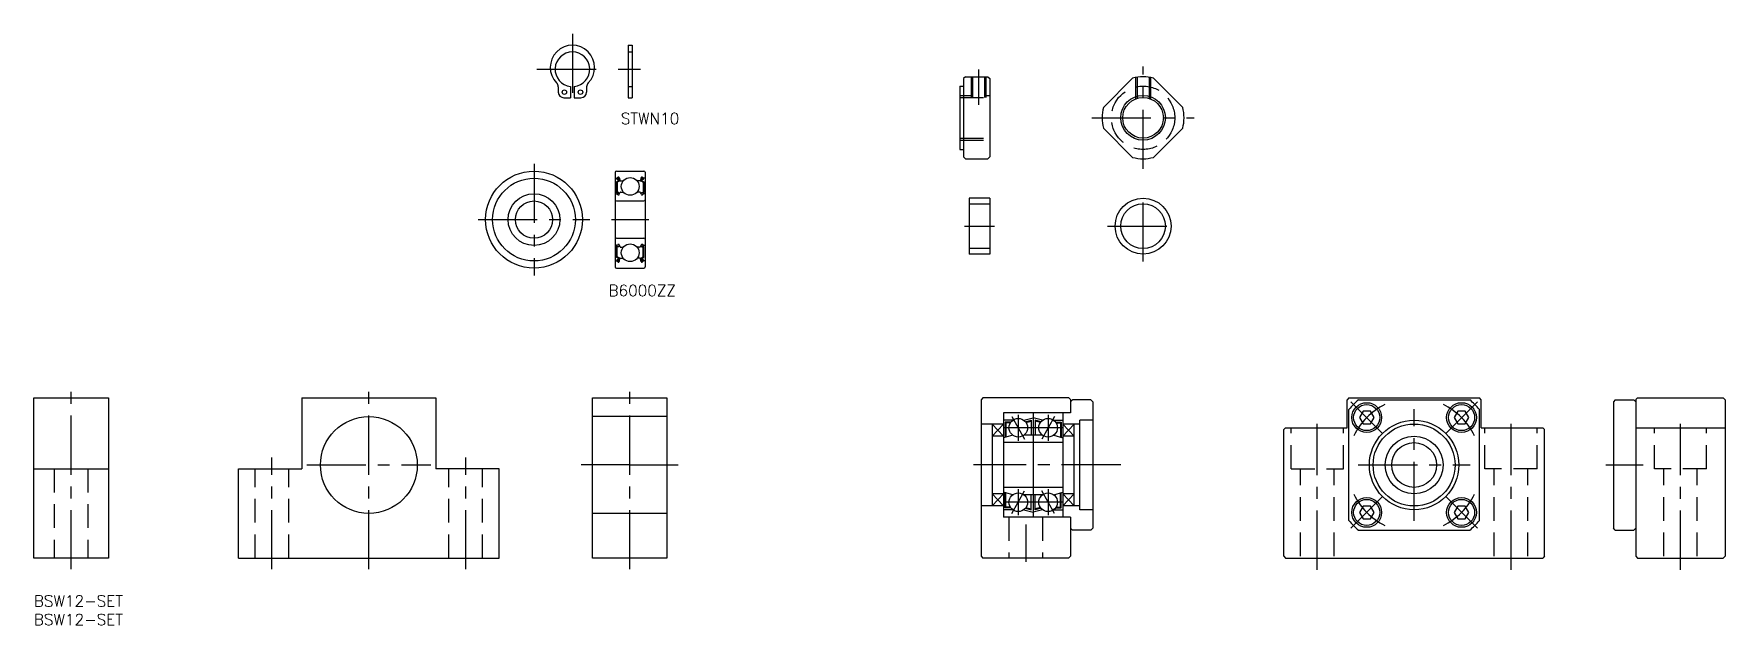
# Model space of a CAD drawing. Extents: x 0 to 454, y -8 to 151.
import ezdxf

# ---------------------------------------------------------------- set-up
doc = ezdxf.new("R2010")
doc.units = 0
doc.header["$LTSCALE"] = 0.5
doc.linetypes.add('CENTER', pattern=[50.8, 31.75, -6.35, 6.35, -6.35])
doc.linetypes.add('DASHED', pattern=[19.05, 12.7, -6.35])
for name, color, linetype in [('MSM_CENTER', 1, 'CENTER'), ('MSM_CONTINUOUS', 7, 'CONTINUOUS'), ('MSM_DASHED', 4, 'DASHED'), ('MSM_NARROW', 5, 'CONTINUOUS'), ('MSM_PART_NUMBER', 7, 'CONTINUOUS')]:
    doc.layers.add(name, color=color, linetype=linetype)
doc.styles.get("Standard").update_dxf_attribs({"font": 'txt.shx', "height": 3, "bigfont": 'bigfont.shx'})

# ---------------------------------------------------------------- blocks, each defined once
blk = doc.blocks.new('*U76')
at = {"layer": 'MSM_PART_NUMBER'}
blk.add_text('BSW12-SET', height=3, dxfattribs=at).set_placement((0, -3))
blk = doc.blocks.new('*U77')
at = {"layer": 'MSM_PART_NUMBER'}
blk.add_text('BSW12-SET', height=3, dxfattribs=at).set_placement((0, -8))

msp = doc.modelspace()

# ---------------------------------------------------------------- linework, layer by layer
at = {"layer": 'MSM_CENTER'}
for p, q in [((144.55, 150.75), (144.55, 131.72)), ((135.04, 141.23), (154.07, 141.23)), ((156.86, 141.23), (162.79, 141.23)), ((253.54, 141.21), (253.54, 131.71)), ((297.7, 114.46), (297.7, 141.96)), ((283.95, 128.21), (311.45, 128.21)), ((134.24, 115.88), (134.24, 85.88)), ((297.7, 89.62), (297.7, 108.62)), ((119.24, 100.88), (149.24, 100.88)), ((155.05, 100.88), (165.05, 100.88)), ((249.77, 99.12), (257.81, 99.12)), ((288.2, 99.12), (307.2, 99.12)), ((10, 7), (10, 56)), ((89.92, 7), (89.92, 56)), ((159.92, 7), (159.92, 56)), ((361.97, 43.49), (353.48, 51.97)), ((370.45, 20), (370.45, 50)), ((378.94, 43.49), (387.42, 51.97)), ((262.51, 48.06), (265.91, 41.94)), ((264.21, 48.5), (264.21, 41.5)), ((273.91, 48.06), (270.51, 41.94)), ((272.21, 48.5), (272.21, 41.5)), ((344.45, 6.89), (344.45, 46.03)), ((396.45, 6.89), (396.45, 46.03)), ((441.93, 6.89), (441.93, 46.03)), ((276.21, 45), (260.21, 45)), ((63.92, 7), (63.92, 37)), ((115.92, 7), (115.92, 37)), ((73.27, 35), (106.57, 35)), ((159.92, 35), (146.92, 35)), ((159.92, 35), (172.92, 35)), ((291.71, 35), (252.21, 35)), ((355.45, 35), (385.45, 35)), ((421.93, 35), (431.93, 35)), ((262.51, 21.94), (265.91, 28.06)), ((264.21, 28.5), (264.21, 21.5)), ((273.91, 21.94), (270.51, 28.06)), ((272.21, 28.5), (272.21, 21.5)), ((276.21, 25), (260.21, 25)), ((353.48, 18.03), (361.97, 26.51)), ((387.42, 18.03), (378.94, 26.51)), ((266.21, 19), (266.21, 9))]:
    msp.add_line(p, q, dxfattribs=at)
for start, end in [(115.8119, 154.1881), (25.8119, 64.1881), (205.8119, 244.1881), (295.8119, 334.1881)]:
    msp.add_arc((370.45, 35), 18, start, end, dxfattribs=at)
at = {"layer": 'MSM_CONTINUOUS'}
for p, q in [((159.55, 147.68), (159.55, 133.58)), ((159.55, 147.68), (160.55, 147.68)), ((160.55, 147.68), (160.55, 133.58)), ((140.75, 136.5), (140.75, 135.08)), ((144.05, 136.61), (144.05, 133.58)), ((145.05, 136.61), (145.05, 133.58)), ((148.35, 136.5), (148.35, 135.08)), ((248.54, 136.71), (249.54, 136.71)), ((248.54, 136.71), (248.54, 119.71)), ((250.04, 139.21), (249.54, 138.71)), ((249.54, 138.71), (249.54, 117.71)), ((250.04, 139.21), (256.04, 139.21)), ((256.04, 139.21), (256.54, 138.71)), ((256.54, 138.71), (256.54, 117.71)), ((287.06, 131.01), (294.9, 138.85)), ((308.34, 131.01), (300.5, 138.85)), ((142.25, 133.58), (144.05, 133.58)), ((144.05, 135.85), (144.05, 135.85)), ((144.05, 135.1), (144.05, 135.1)), ((145.05, 133.58), (146.85, 133.58)), ((159.55, 133.58), (160.55, 133.58)), ((294.9, 117.57), (287.06, 125.42)), ((300.5, 117.57), (308.34, 125.42)), ((248.54, 119.71), (249.54, 119.71)), ((156.05, 113.58), (156.05, 88.18)), ((156.35, 113.88), (163.75, 113.88)), ((164.05, 113.58), (164.05, 88.18)), ((249.54, 117.71), (250.04, 117.21)), ((250.04, 117.21), (256.04, 117.21)), ((256.04, 117.21), (256.54, 117.71)), ((156.15, 111.98), (156.51, 111.98)), ((157.03, 111.38), (156.38, 111)), ((156.38, 111), (156.38, 108.18)), ((156.5, 111.97), (156.67, 112.17)), ((156.65, 111.55), (156.51, 111.7)), ((157.23, 111.26), (156.58, 110.89)), ((156.58, 110.89), (156.58, 108.18)), ((156.65, 111.84), (156.82, 112.04)), ((156.8, 111.7), (156.65, 111.84)), ((156.65, 111.55), (156.8, 111.7)), ((157, 111.98), (157.03, 111.38)), ((157.2, 112), (157.26, 111.37)), ((157.23, 111.63), (157.23, 111.26)), ((157.36, 111.28), (158.2, 111.28)), ((162.75, 111.28), (161.9, 111.28)), ((162.9, 112), (162.85, 111.37)), ((162.87, 111.63), (162.87, 111.26)), ((162.87, 111.26), (163.52, 110.89)), ((163.1, 111.98), (163.07, 111.38)), ((163.07, 111.38), (163.72, 111)), ((163.45, 111.84), (163.28, 112.04)), ((163.31, 111.7), (163.45, 111.84)), ((163.45, 111.55), (163.31, 111.7)), ((163.6, 111.97), (163.43, 112.17)), ((163.45, 111.55), (163.59, 111.7)), ((163.52, 110.89), (163.52, 108.18)), ((163.95, 111.98), (163.59, 111.98)), ((163.72, 111), (163.72, 108.18)), ((156.15, 107.83), (156.5, 107.83)), ((156.35, 105.88), (163.75, 105.88)), ((156.5, 107.83), (156.69, 107.6)), ((156.98, 108.18), (156.58, 108.18)), ((156.58, 107.98), (156.98, 107.98)), ((156.85, 107.53), (156.94, 107.53)), ((156.98, 107.98), (156.98, 108.18)), ((157.13, 107.66), (157.33, 108.21)), ((157.43, 108.28), (158.2, 108.28)), ((162.68, 108.28), (161.9, 108.28)), ((162.97, 107.66), (162.77, 108.21)), ((163.12, 108.18), (163.52, 108.18)), ((163.12, 107.98), (163.12, 108.18)), ((163.52, 107.98), (163.12, 107.98)), ((163.26, 107.53), (163.16, 107.53)), ((163.6, 107.83), (163.41, 107.6)), ((163.95, 107.83), (163.6, 107.83)), ((256.54, 106.62), (251.04, 106.62)), ((251.04, 106.62), (251.04, 91.62)), ((256.54, 106.62), (256.54, 91.62)), ((156.35, 95.88), (163.75, 95.88)), ((156.15, 93.93), (156.5, 93.93)), ((156.38, 90.75), (156.38, 93.58)), ((156.5, 93.93), (156.69, 94.16)), ((156.58, 93.78), (156.98, 93.78)), ((156.58, 90.87), (156.58, 93.58)), ((156.98, 93.58), (156.58, 93.58)), ((157.23, 90.49), (156.58, 90.87)), ((156.85, 94.23), (156.94, 94.23)), ((156.98, 93.78), (156.98, 93.58)), ((157.13, 94.1), (157.33, 93.55)), ((157.43, 93.48), (158.2, 93.48)), ((162.68, 93.48), (161.9, 93.48)), ((162.97, 94.1), (162.77, 93.55)), ((162.87, 90.49), (163.52, 90.87)), ((163.52, 93.78), (163.12, 93.78)), ((163.12, 93.78), (163.12, 93.58)), ((163.12, 93.58), (163.52, 93.58)), ((163.26, 94.23), (163.16, 94.23)), ((163.6, 93.93), (163.41, 94.16)), ((163.52, 90.87), (163.52, 93.58)), ((163.95, 93.93), (163.6, 93.93)), ((163.72, 90.75), (163.72, 93.58)), ((256.54, 91.62), (251.04, 91.62)), ((156.15, 89.78), (156.51, 89.78)), ((156.35, 87.88), (163.75, 87.88)), ((157.03, 90.38), (156.38, 90.75)), ((156.5, 89.79), (156.67, 89.59)), ((156.65, 90.2), (156.51, 90.06)), ((156.65, 90.2), (156.8, 90.06)), ((156.8, 90.06), (156.65, 89.92)), ((156.65, 89.92), (156.82, 89.72)), ((157, 89.78), (157.03, 90.38)), ((157.2, 89.76), (157.26, 90.39)), ((157.23, 90.13), (157.23, 90.49)), ((157.36, 90.48), (158.2, 90.48)), ((162.75, 90.48), (161.9, 90.48)), ((162.9, 89.76), (162.85, 90.39)), ((162.87, 90.13), (162.87, 90.49)), ((163.07, 90.38), (163.72, 90.75)), ((163.1, 89.78), (163.07, 90.38)), ((163.45, 89.92), (163.28, 89.72)), ((163.45, 90.2), (163.31, 90.06)), ((163.31, 90.06), (163.45, 89.92)), ((163.6, 89.79), (163.43, 89.59)), ((163.45, 90.2), (163.59, 90.06)), ((163.95, 89.78), (163.59, 89.78)), ((0, 10), (0, 53)), ((0, 53), (20, 53)), ((20, 53), (20, 10)), ((71.92, 53), (71.92, 34)), ((71.92, 53), (107.92, 53)), ((107.92, 53), (107.92, 34)), ((149.92, 10), (149.92, 53)), ((149.92, 53), (169.92, 53)), ((169.92, 53), (169.92, 10)), ((254.71, 53), (254.21, 52.5)), ((254.21, 52.5), (254.21, 10.5)), ((277.76, 53), (254.71, 53)), ((277.76, 53), (278.21, 52.55)), ((278.21, 52.55), (278.21, 49)), ((278.76, 52.5), (278.21, 51.95)), ((283.71, 52.5), (278.76, 52.5)), ((283.71, 52.5), (284.21, 52)), ((284.21, 52), (284.21, 18)), ((352.95, 53), (352.45, 52.5)), ((352.45, 45), (352.45, 52.5)), ((352.95, 53), (387.95, 53)), ((355.53, 52.5), (385.38, 52.5)), ((388.45, 52.5), (387.95, 53)), ((388.45, 45), (388.45, 52.5)), ((424.43, 52.5), (423.93, 52)), ((423.93, 52), (423.93, 18)), ((424.43, 52.5), (429.38, 52.5)), ((429.38, 52.5), (429.93, 51.95)), ((430.38, 53), (429.93, 52.55)), ((429.93, 52.55), (429.93, 10.5)), ((430.38, 53), (453.43, 53)), ((453.43, 53), (453.93, 52.5)), ((453.93, 52.5), (453.93, 10.5)), ((169.92, 48), (149.92, 48)), ((260.21, 46), (254.21, 46)), ((257.21, 46), (257.21, 24)), ((276.21, 49), (260.21, 49)), ((260.21, 49), (260.21, 21)), ((262.71, 47), (260.21, 47)), ((260.71, 46.5), (260.71, 42.46)), ((262.21, 46.5), (260.71, 46.5)), ((260.91, 46.3), (260.91, 42.52)), ((262.07, 46.3), (260.91, 46.3)), ((265.71, 47), (268.21, 47.67)), ((266.13, 46.6), (267.71, 47.02)), ((266.26, 46.42), (267.71, 46.81)), ((267.71, 47.02), (267.71, 43)), ((268.21, 49), (268.21, 21)), ((270.71, 47), (268.21, 47.67)), ((268.71, 47.02), (268.71, 43)), ((270.28, 46.6), (268.71, 47.02)), ((270.15, 46.42), (268.71, 46.81)), ((273.71, 47), (276.21, 47)), ((274.21, 46.5), (275.71, 46.5)), ((274.34, 46.3), (275.51, 46.3)), ((275.51, 46.3), (275.51, 42.52)), ((275.71, 46.5), (275.71, 42.46)), ((278.21, 49), (276.21, 49)), ((276.21, 49), (276.21, 41)), ((280.71, 46), (276.21, 46)), ((279.21, 24), (279.21, 46)), ((284.21, 47), (280.71, 47)), ((280.71, 23), (280.71, 47)), ((352.95, 20.08), (352.95, 49.92)), ((387.95, 20.08), (387.95, 49.92)), ((260.21, 42.75), (257.21, 42.75)), ((262.71, 43), (260.21, 42.33)), ((276.21, 41), (260.21, 41)), ((270.71, 43), (265.71, 43)), ((273.71, 43), (276.21, 42.33)), ((279.21, 42.75), (276.21, 42.75)), ((276.21, 41), (276.21, 21)), ((335.95, 45), (335.45, 44.5)), ((335.45, 10.5), (335.45, 44.5)), ((335.95, 45), (352.45, 45)), ((388.45, 45), (404.95, 45)), ((405.45, 44.5), (404.95, 45)), ((405.45, 10.5), (405.45, 44.5)), ((429.93, 45), (453.93, 45)), ((0, 34), (20, 34)), ((54.92, 10), (54.92, 34)), ((124.92, 10), (124.92, 34)), ((260.21, 27.25), (257.21, 27.25)), ((276.21, 29), (260.21, 29)), ((262.71, 27), (260.21, 27.67)), ((260.71, 23.5), (260.71, 27.54)), ((260.91, 23.7), (260.91, 27.48)), ((273.71, 27), (276.21, 27.67)), ((275.51, 23.7), (275.51, 27.48)), ((275.71, 23.5), (275.71, 27.54)), ((279.21, 27.25), (276.21, 27.25)), ((260.21, 24), (254.21, 24)), ((262.71, 23), (260.21, 23)), ((262.21, 23.5), (260.71, 23.5)), ((262.07, 23.7), (260.91, 23.7)), ((270.71, 27), (265.71, 27)), ((265.71, 23), (268.21, 22.33)), ((266.13, 23.4), (267.71, 22.98)), ((266.26, 23.58), (267.71, 23.19)), ((267.71, 22.98), (267.71, 27)), ((270.71, 23), (268.21, 22.33)), ((268.71, 22.98), (268.71, 27)), ((270.15, 23.58), (268.71, 23.19)), ((270.28, 23.4), (268.71, 22.98)), ((273.71, 23), (276.21, 23)), ((274.21, 23.5), (275.71, 23.5)), ((274.34, 23.7), (275.51, 23.7)), ((280.71, 24), (276.21, 24)), ((284.21, 23), (280.71, 23)), ((169.89, 22), (149.92, 22)), ((278.21, 21), (260.21, 21)), ((278.21, 21), (278.21, 10.5)), ((278.21, 18.05), (278.76, 17.5)), ((283.71, 17.5), (278.76, 17.5)), ((283.71, 17.5), (284.21, 18)), ((355.53, 17.5), (385.38, 17.5)), ((424.43, 17.5), (423.93, 18)), ((424.43, 17.5), (429.38, 17.5)), ((429.93, 18.05), (429.38, 17.5)), ((20, 10), (0, 10)), ((54.92, 10), (124.92, 10)), ((169.92, 10), (149.92, 10)), ((254.21, 10.5), (254.71, 10)), ((277.71, 10), (254.71, 10)), ((278.21, 10.5), (277.71, 10)), ((335.45, 10.5), (335.95, 10)), ((335.95, 10), (404.95, 10)), ((405.45, 10.5), (404.95, 10)), ((429.93, 10.5), (430.43, 10)), ((430.43, 10), (453.43, 10)), ((453.93, 10.5), (453.43, 10))]:
    msp.add_line(p, q, dxfattribs=at)
for points in [[(356.74, 49.43), (355.76, 47.73), (356.74, 46.03), (358.7, 46.03), (359.69, 47.73), (358.7, 49.43)], [(382.2, 49.43), (381.22, 47.73), (382.2, 46.03), (384.16, 46.03), (385.14, 47.73), (384.16, 49.43)], [(356.74, 23.97), (355.76, 22.27), (356.74, 20.57), (358.7, 20.57), (359.69, 22.27), (358.7, 23.97)], [(382.2, 23.97), (381.22, 22.27), (382.2, 20.57), (384.16, 20.57), (385.14, 22.27), (384.16, 23.97)]]:
    msp.add_lwpolyline(points, close=True, dxfattribs=at)
for points in [[(54.92, 34), (71.92, 34)], [(124.92, 34), (107.92, 34)]]:
    msp.add_lwpolyline(points, dxfattribs=at)
for centre, radius in [((142.4, 135.08), 0.6), ((146.7, 135.08), 0.6), ((297.7, 128.21), 5.46), ((134.24, 100.88), 13), ((134.24, 100.88), 11.1), ((160.05, 109.78), 2.38), ((134.24, 100.88), 6.95), ((134.24, 100.88), 5), ((297.7, 99.12), 7.5), ((297.7, 99.12), 6), ((160.05, 91.98), 2.38), ((357.72, 47.73), 4), ((357.72, 47.73), 3.5), ((383.18, 47.73), 4), ((383.18, 47.73), 3.5), ((89.92, 35), 13), ((264.21, 45), 2.5), ((272.21, 45), 2.5), ((370.45, 35), 12), ((370.45, 35), 11), ((370.45, 35), 7.75), ((370.45, 35), 6), ((264.21, 25), 2.5), ((272.21, 25), 2.5), ((357.72, 22.27), 4), ((357.72, 22.27), 3.5), ((383.18, 22.27), 4), ((383.18, 22.27), 3.5)]:
    msp.add_circle(centre, radius, dxfattribs=at)
for centre, radius, start, end in [((144.55, 141.73), 5.95, 315.3497, 224.6503), ((144.55, 141.23), 4.65, 276.1728, 263.8272), ((139.25, 136.5), 1.5, 0, 44.6503), ((149.85, 136.5), 1.5, 135.3497, 180), ((297.7, 128.21), 11, 75.2726, 104.7274), ((142.25, 135.08), 1.5, 180, 270), ((146.85, 135.08), 1.5, 270, 0), ((297.7, 128.21), 11, 165.2726, 194.7274), ((297.7, 128.21), 11, 345.2726, 14.7274), ((156.35, 113.58), 0.3, 90, 180), ((163.75, 113.58), 0.3, 0, 90), ((297.7, 128.21), 11, 255.2726, 284.7274), ((156.15, 112.08), 0.1, 180, 270), ((156.65, 111.84), 0.2, 140.137, 225.002), ((156.9, 111.98), 0.3, 4.9354, 140.137), ((156.9, 111.98), 0.1, 3.1017, 139.9503), ((157.36, 111.38), 0.1, 184.9354, 270), ((162.75, 111.38), 0.1, 270, 355.0646), ((163.2, 111.98), 0.3, 39.863, 175.0646), ((163.2, 111.98), 0.1, 40.0497, 176.8983), ((163.45, 111.84), 0.2, 314.998, 39.863), ((163.95, 112.08), 0.1, 270, 0), ((156.15, 107.73), 0.1, 90, 180.8103), ((156.35, 106.18), 0.3, 180, 270), ((156.58, 108.18), 0.2, 180, 270), ((156.85, 107.73), 0.2, 219.9762, 270), ((156.94, 107.73), 0.2, 270, 339.9916), ((157.43, 108.18), 0.1, 90, 159.9916), ((162.68, 108.18), 0.1, 20.0084, 90), ((163.16, 107.73), 0.2, 200.0084, 270), ((163.26, 107.73), 0.2, 270, 320.0238), ((163.52, 108.18), 0.2, 270, 0), ((163.75, 106.18), 0.3, 270, 0), ((163.95, 107.73), 0.1, 359.1897, 90), ((156.35, 95.58), 0.3, 90, 180), ((163.75, 95.58), 0.3, 0, 90), ((156.15, 94.03), 0.1, 179.1897, 270), ((156.58, 93.58), 0.2, 90, 180), ((156.85, 94.03), 0.2, 90, 140.0238), ((156.94, 94.03), 0.2, 20.0084, 90), ((157.43, 93.58), 0.1, 200.0084, 270), ((162.68, 93.58), 0.1, 270, 339.9916), ((163.16, 94.03), 0.2, 90, 159.9916), ((163.26, 94.03), 0.2, 39.9762, 90), ((163.52, 93.58), 0.2, 0, 90), ((163.95, 94.03), 0.1, 270, 0.8103), ((156.15, 89.68), 0.1, 90, 180), ((156.35, 88.18), 0.3, 180, 270), ((156.65, 89.92), 0.2, 134.998, 219.863), ((156.9, 89.78), 0.3, 219.863, 355.0646), ((156.9, 89.78), 0.1, 220.0497, 356.8983), ((157.36, 90.38), 0.1, 90, 175.0646), ((162.75, 90.38), 0.1, 4.9354, 90), ((163.2, 89.78), 0.3, 184.9354, 320.137), ((163.2, 89.78), 0.1, 183.1017, 319.9503), ((163.45, 89.92), 0.2, 320.137, 45.002), ((163.75, 88.18), 0.3, 270, 0), ((163.95, 89.68), 0.1, 0, 90), ((370.45, 35), 23, 130.4591, 139.5409), ((370.45, 35), 23, 40.4591, 49.5409), ((370.45, 35), 23, 220.4591, 229.5409), ((370.45, 35), 23, 310.4591, 319.5409)]:
    msp.add_arc(centre, radius, start, end, dxfattribs=at)
at = {"layer": 'MSM_DASHED'}
for p, q in [((159.55, 145.88), (160.55, 145.88)), ((159.55, 136.58), (160.55, 136.58)), ((251.54, 139.21), (251.54, 133.67)), ((251.92, 139.21), (251.92, 133.67)), ((255.16, 139.21), (255.16, 133.67)), ((255.54, 139.21), (255.54, 133.67)), ((295.7, 139.03), (295.7, 133.29)), ((296.08, 139.09), (296.08, 133.42)), ((299.32, 139.09), (299.32, 133.42)), ((299.7, 139.03), (299.7, 133.29)), ((248.54, 134.21), (251.54, 134.21)), ((248.54, 133.67), (256.54, 133.67)), ((255.54, 134.21), (256.54, 134.21)), ((248.54, 122.75), (256.54, 122.75)), ((248.54, 122.21), (256.54, 122.21)), ((251.04, 105.12), (256.54, 105.12)), ((256.54, 93.12), (251.04, 93.12)), ((337.45, 34), (337.45, 45)), ((351.45, 34), (351.45, 45)), ((389.45, 34), (389.45, 45)), ((403.45, 34), (403.45, 45)), ((434.93, 34), (434.93, 45)), ((448.93, 34), (448.93, 45)), ((5.5, 34), (5.5, 10)), ((14.5, 34), (14.5, 10)), ((59.42, 10), (59.42, 34)), ((68.42, 10), (68.42, 34)), ((111.42, 10), (111.42, 34)), ((120.42, 10), (120.42, 34)), ((337.45, 34), (351.45, 34)), ((339.95, 10.5), (339.95, 34)), ((348.95, 10.5), (348.95, 34)), ((403.45, 34), (389.45, 34)), ((391.95, 10.5), (391.95, 34)), ((400.95, 10.5), (400.95, 34)), ((448.93, 34), (434.93, 34)), ((437.43, 10.5), (437.43, 34)), ((446.43, 10.5), (446.43, 34)), ((261.71, 21), (261.71, 10)), ((270.71, 21), (270.71, 10))]:
    msp.add_line(p, q, dxfattribs=at)
msp.add_circle((297.7, 128.21), 8.5, dxfattribs=at)
at = {"layer": 'MSM_NARROW'}
for p, q in [((260.21, 46), (257.21, 42.75)), ((257.21, 46), (260.21, 42.75)), ((279.21, 46), (276.21, 42.75)), ((276.21, 46), (279.21, 42.75)), ((260.21, 24), (257.21, 27.25)), ((257.21, 24), (260.21, 27.25)), ((279.21, 24), (276.21, 27.25)), ((276.21, 24), (279.21, 27.25))]:
    msp.add_line(p, q, dxfattribs=at)
msp.add_circle((297.7, 128.21), 6, dxfattribs=at)

# ---------------------------------------------------------------- block references
at = {"layer": 'MSM_CONTINUOUS'}
for name in ['*U76', '*U77']:
    msp.add_blockref(name, (0, 0), dxfattribs=at)

# ---------------------------------------------------------------- texts
for s, p in [('STWN10', (157.54, 126.51)), ('B6000ZZ', (154.23, 80.33))]:
    msp.add_text(s, height=3, dxfattribs=at).set_placement(p)

doc.saveas('drawing.dxf')
